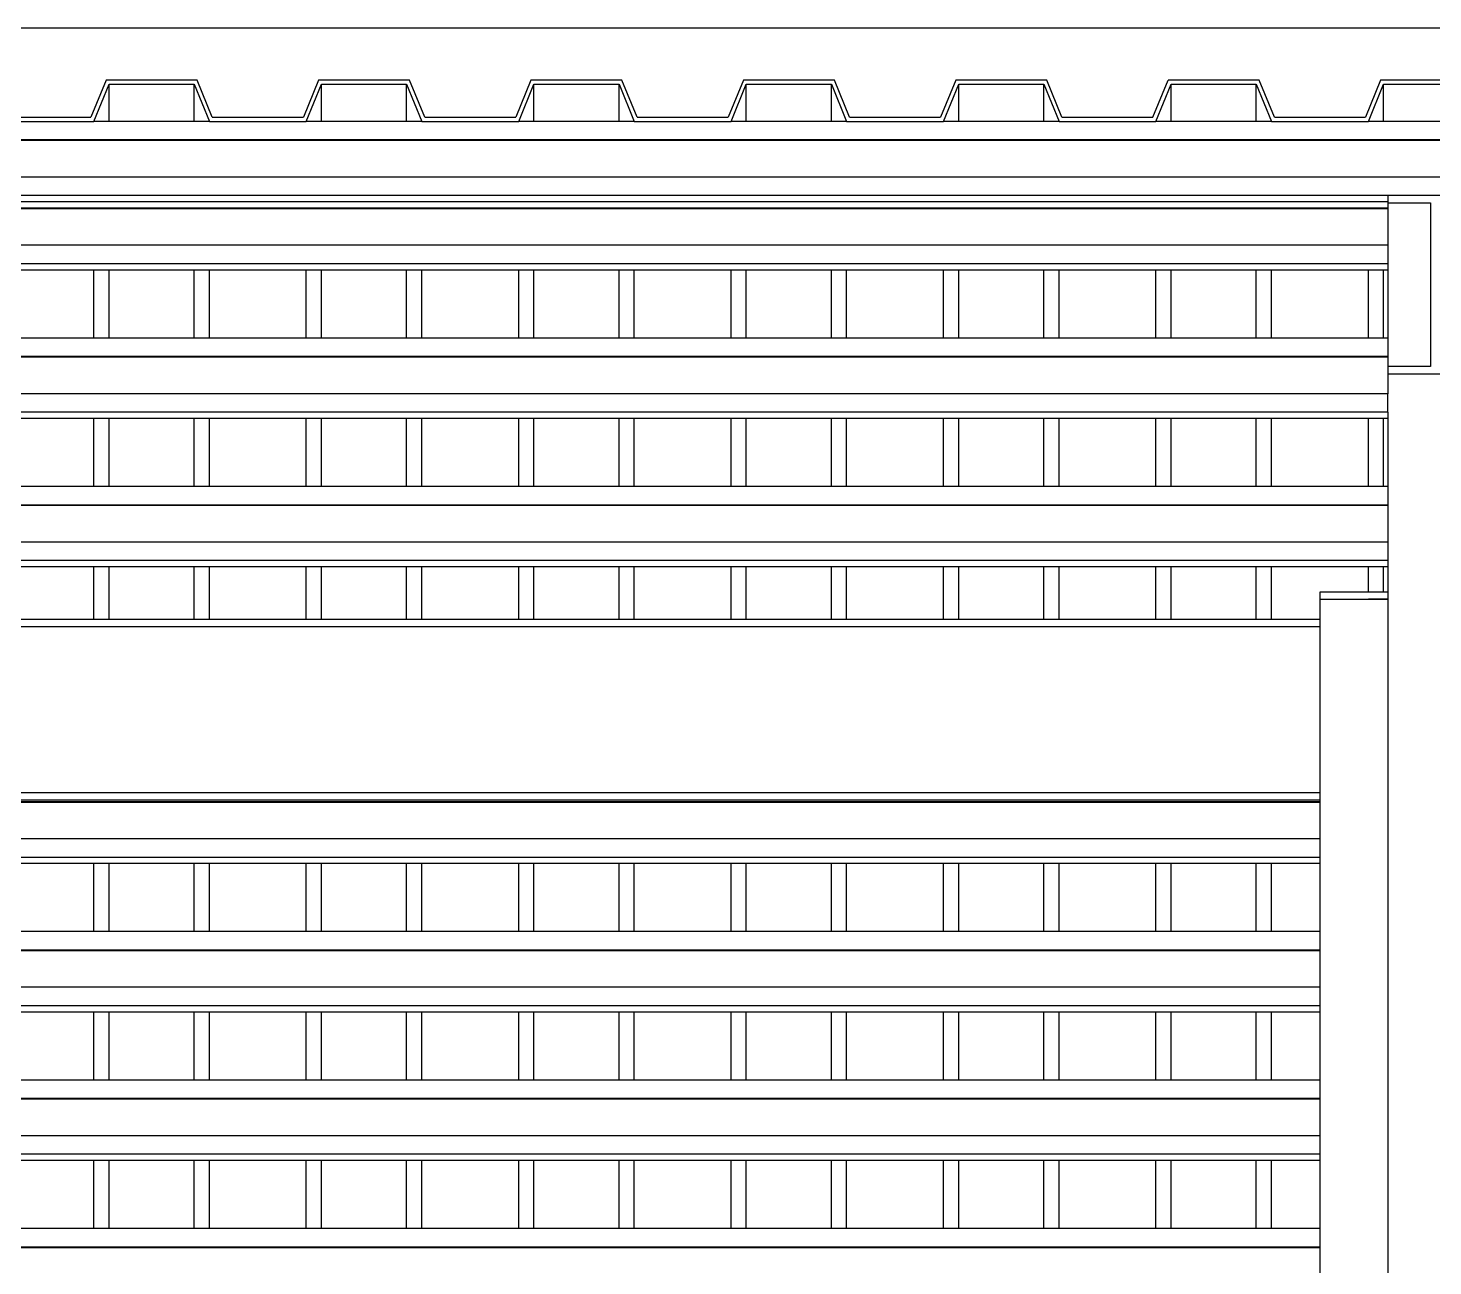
# Model space of a CAD drawing. Extents: x -49.7 to 49.7, y -10.2 to 18.8.
# Drawn here: x 17.535 to 19.403, y 13.349 to 14.994 of the extents above; entities that cross this region are included whole.
import ezdxf

# ---------------------------------------------------------------- set-up
doc = ezdxf.new("R2010")
doc.units = 0
doc.layers.get('0').update_dxf_attribs({"linetype": 'CONTINUOUS'})

msp = doc.modelspace()

# ---------------------------------------------------------------- linework, layer by layer
for p, q in [((19.4647, 14.9941), (16.7717, 14.9941)), ((17.6391, 14.925), (17.6189, 14.8757)), ((17.7601, 14.925), (17.6391, 14.925)), ((17.7803, 14.8757), (17.7601, 14.925)), ((17.9215, 14.925), (17.9014, 14.8757)), ((18.0426, 14.925), (17.9215, 14.925)), ((18.0627, 14.8757), (18.0426, 14.925)), ((18.2039, 14.925), (18.1838, 14.8757)), ((18.325, 14.925), (18.2039, 14.925)), ((18.3451, 14.8757), (18.325, 14.925)), ((18.4864, 14.925), (18.4662, 14.8757)), ((18.6074, 14.925), (18.4864, 14.925)), ((18.6276, 14.8757), (18.6074, 14.925)), ((18.7688, 14.925), (18.7486, 14.8757)), ((18.8898, 14.925), (18.7688, 14.925)), ((18.91, 14.8757), (18.8898, 14.925)), ((19.031, 14.8757), (19.0512, 14.925)), ((19.1722, 14.925), (19.0512, 14.925)), ((19.1924, 14.8757), (19.1722, 14.925)), ((19.3336, 14.925), (19.3134, 14.8757)), ((19.4546, 14.925), (19.3336, 14.925)), ((17.6228, 14.8701), (17.643, 14.9194)), ((17.643, 14.9194), (17.7562, 14.9194)), ((17.643, 14.8701), (17.643, 14.9194)), ((17.7562, 14.9194), (17.7764, 14.8701)), ((17.7562, 14.8701), (17.7562, 14.9194)), ((17.9053, 14.8701), (17.9254, 14.9194)), ((17.9254, 14.9194), (18.0386, 14.9194)), ((17.9254, 14.8701), (17.9254, 14.9194)), ((18.0386, 14.8701), (18.0386, 14.9194)), ((18.0386, 14.9194), (18.0588, 14.8701)), ((18.1877, 14.8701), (18.2078, 14.9194)), ((18.2078, 14.9194), (18.3211, 14.9194)), ((18.2078, 14.8701), (18.2078, 14.9194)), ((18.3211, 14.8701), (18.3211, 14.9194)), ((18.3211, 14.9194), (18.3412, 14.8701)), ((18.4701, 14.8701), (18.4903, 14.9194)), ((18.4903, 14.8701), (18.4903, 14.9194)), ((18.4903, 14.9194), (18.6035, 14.9194)), ((18.6035, 14.9194), (18.6236, 14.8701)), ((18.6035, 14.8701), (18.6035, 14.9194)), ((18.7525, 14.8701), (18.7727, 14.9194)), ((18.7727, 14.9194), (18.8859, 14.9194)), ((18.7727, 14.8701), (18.7727, 14.9194)), ((18.8859, 14.8701), (18.8859, 14.9194)), ((18.8859, 14.9194), (18.9061, 14.8701)), ((19.0349, 14.8701), (19.0551, 14.9194)), ((19.0551, 14.9194), (19.1683, 14.9194)), ((19.0551, 14.8701), (19.0551, 14.9194)), ((19.1683, 14.8701), (19.1683, 14.9194)), ((19.1683, 14.9194), (19.1885, 14.8701)), ((19.3173, 14.8701), (19.3375, 14.9194)), ((19.3375, 14.9194), (19.4507, 14.9194)), ((19.3375, 14.8701), (19.3375, 14.9194)), ((17.494, 14.8701), (17.6228, 14.8701)), ((17.4979, 14.8757), (17.6189, 14.8757)), ((17.643, 14.8701), (17.6228, 14.8701)), ((17.7562, 14.8701), (17.643, 14.8701)), ((17.7764, 14.8701), (17.7562, 14.8701)), ((17.7764, 14.8701), (17.9053, 14.8701)), ((17.7803, 14.8757), (17.9014, 14.8757)), ((17.9254, 14.8701), (17.9053, 14.8701)), ((18.0386, 14.8701), (17.9254, 14.8701)), ((18.0588, 14.8701), (18.0386, 14.8701)), ((18.0588, 14.8701), (18.1877, 14.8701)), ((18.0627, 14.8757), (18.1838, 14.8757)), ((18.2078, 14.8701), (18.1877, 14.8701)), ((18.3211, 14.8701), (18.2078, 14.8701)), ((18.3412, 14.8701), (18.3211, 14.8701)), ((18.3412, 14.8701), (18.4701, 14.8701)), ((18.3451, 14.8757), (18.4662, 14.8757)), ((18.4903, 14.8701), (18.4701, 14.8701)), ((18.6035, 14.8701), (18.4903, 14.8701)), ((18.6236, 14.8701), (18.6035, 14.8701)), ((18.6236, 14.8701), (18.7525, 14.8701)), ((18.6276, 14.8757), (18.7486, 14.8757)), ((18.7727, 14.8701), (18.7525, 14.8701)), ((18.8859, 14.8701), (18.7727, 14.8701)), ((18.9061, 14.8701), (18.8859, 14.8701)), ((18.9061, 14.8701), (19.0349, 14.8701)), ((18.91, 14.8757), (19.031, 14.8757)), ((19.0551, 14.8701), (19.0349, 14.8701)), ((19.1683, 14.8701), (19.0551, 14.8701)), ((19.1885, 14.8701), (19.1683, 14.8701)), ((19.1885, 14.8701), (19.3173, 14.8701)), ((19.1924, 14.8757), (19.3134, 14.8757)), ((19.3375, 14.8701), (19.3173, 14.8701)), ((19.4507, 14.8701), (19.3375, 14.8701)), ((22.1577, 14.8454), (7.6775, 14.8454)), ((22.1577, 14.8446), (7.6775, 14.8446)), ((22.1577, 14.7961), (7.6775, 14.7961)), ((19.3431, 14.7714), (15.7131, 14.7714)), ((19.3431, 14.7632), (15.7131, 14.7632)), ((19.4631, 14.7714), (19.3431, 14.7714)), ((19.3431, 14.7714), (19.3431, 14.7632)), ((19.3431, 14.7632), (19.3431, 14.7618)), ((19.3431, 14.7618), (19.4, 14.7618)), ((19.3431, 14.7618), (19.3431, 14.7547)), ((19.4, 14.7618), (19.4, 14.5444)), ((19.3431, 14.7547), (15.7131, 14.7547)), ((19.3431, 14.7539), (15.7131, 14.7539)), ((19.3431, 14.7547), (19.3431, 14.7539)), ((19.3431, 14.7539), (19.3431, 14.7054)), ((19.3431, 14.7054), (15.7131, 14.7054)), ((19.3431, 14.7054), (19.3431, 14.6807)), ((19.3431, 14.6807), (15.7131, 14.6807)), ((19.3431, 14.6807), (19.3431, 14.6725)), ((17.6228, 14.6725), (17.494, 14.6725)), ((17.6228, 14.5821), (17.6228, 14.6725)), ((17.643, 14.6725), (17.6228, 14.6725)), ((17.643, 14.5821), (17.643, 14.6725)), ((17.7562, 14.6725), (17.643, 14.6725)), ((17.7562, 14.5821), (17.7562, 14.6725)), ((17.7764, 14.6725), (17.7562, 14.6725)), ((17.7764, 14.5821), (17.7764, 14.6725)), ((17.9053, 14.6725), (17.7764, 14.6725)), ((17.9053, 14.5821), (17.9053, 14.6725)), ((17.9254, 14.6725), (17.9053, 14.6725)), ((17.9254, 14.5821), (17.9254, 14.6725)), ((18.0386, 14.6725), (17.9254, 14.6725)), ((18.0386, 14.5821), (18.0386, 14.6725)), ((18.0588, 14.6725), (18.0386, 14.6725)), ((18.0588, 14.5821), (18.0588, 14.6725)), ((18.1877, 14.6725), (18.0588, 14.6725)), ((18.1877, 14.5821), (18.1877, 14.6725)), ((18.2078, 14.6725), (18.1877, 14.6725)), ((18.2078, 14.5821), (18.2078, 14.6725)), ((18.3211, 14.6725), (18.2078, 14.6725)), ((18.3211, 14.5821), (18.3211, 14.6725)), ((18.3412, 14.6725), (18.3211, 14.6725)), ((18.3412, 14.5821), (18.3412, 14.6725)), ((18.4701, 14.6725), (18.3412, 14.6725)), ((18.4701, 14.5821), (18.4701, 14.6725)), ((18.4903, 14.6725), (18.4701, 14.6725)), ((18.4903, 14.5821), (18.4903, 14.6725)), ((18.6035, 14.6725), (18.4903, 14.6725)), ((18.6035, 14.5821), (18.6035, 14.6725)), ((18.6236, 14.6725), (18.6035, 14.6725)), ((18.6236, 14.5821), (18.6236, 14.6725)), ((18.7525, 14.6725), (18.6236, 14.6725)), ((18.7525, 14.5821), (18.7525, 14.6725)), ((18.7727, 14.6725), (18.7525, 14.6725)), ((18.7727, 14.5821), (18.7727, 14.6725)), ((18.8859, 14.6725), (18.7727, 14.6725)), ((18.8859, 14.5821), (18.8859, 14.6725)), ((18.9061, 14.6725), (18.8859, 14.6725)), ((18.9061, 14.5821), (18.9061, 14.6725)), ((19.0349, 14.6725), (18.9061, 14.6725)), ((19.0349, 14.5821), (19.0349, 14.6725)), ((19.0551, 14.6725), (19.0349, 14.6725)), ((19.0551, 14.5821), (19.0551, 14.6725)), ((19.1683, 14.6725), (19.0551, 14.6725)), ((19.1683, 14.5821), (19.1683, 14.6725)), ((19.1885, 14.6725), (19.1683, 14.6725)), ((19.1885, 14.5821), (19.1885, 14.6725)), ((19.3173, 14.6725), (19.1885, 14.6725)), ((19.3173, 14.5821), (19.3173, 14.6725)), ((19.3375, 14.6725), (19.3173, 14.6725)), ((19.3375, 14.5821), (19.3375, 14.6725)), ((19.3431, 14.6725), (19.3375, 14.6725)), ((19.3431, 14.6725), (19.3431, 14.5821)), ((17.6228, 14.5821), (17.494, 14.5821)), ((17.643, 14.5821), (17.6228, 14.5821)), ((17.7562, 14.5821), (17.643, 14.5821)), ((17.7764, 14.5821), (17.7562, 14.5821)), ((17.9053, 14.5821), (17.7764, 14.5821)), ((17.9254, 14.5821), (17.9053, 14.5821)), ((18.0386, 14.5821), (17.9254, 14.5821)), ((18.0588, 14.5821), (18.0386, 14.5821)), ((18.1877, 14.5821), (18.0588, 14.5821)), ((18.2078, 14.5821), (18.1877, 14.5821)), ((18.3211, 14.5821), (18.2078, 14.5821)), ((18.3412, 14.5821), (18.3211, 14.5821)), ((18.4701, 14.5821), (18.3412, 14.5821)), ((18.4903, 14.5821), (18.4701, 14.5821)), ((18.6035, 14.5821), (18.4903, 14.5821)), ((18.6236, 14.5821), (18.6035, 14.5821)), ((18.7525, 14.5821), (18.6236, 14.5821)), ((18.7727, 14.5821), (18.7525, 14.5821)), ((18.8859, 14.5821), (18.7727, 14.5821)), ((18.9061, 14.5821), (18.8859, 14.5821)), ((19.0349, 14.5821), (18.9061, 14.5821)), ((19.0551, 14.5821), (19.0349, 14.5821)), ((19.1683, 14.5821), (19.0551, 14.5821)), ((19.1885, 14.5821), (19.1683, 14.5821)), ((19.3173, 14.5821), (19.1885, 14.5821)), ((19.3375, 14.5821), (19.3173, 14.5821)), ((19.3431, 14.5821), (19.3375, 14.5821)), ((19.3431, 14.5821), (19.3431, 14.5574)), ((19.3431, 14.5574), (15.7131, 14.5574)), ((19.3431, 14.5566), (15.7131, 14.5566)), ((19.3431, 14.5574), (19.3431, 14.5566)), ((19.3431, 14.5566), (19.3431, 14.5444)), ((19.3431, 14.5444), (19.3431, 14.5347)), ((19.4, 14.5444), (19.3431, 14.5444)), ((19.3431, 14.5347), (19.4631, 14.5347)), ((19.3431, 14.5347), (19.3431, 14.5081)), ((19.3431, 14.5081), (15.7131, 14.5081)), ((19.3431, 14.4834), (19.3431, 14.5081)), ((19.3431, 14.4834), (15.7131, 14.4834)), ((17.6228, 14.4752), (17.494, 14.4752)), ((17.6228, 14.3848), (17.6228, 14.4752)), ((17.643, 14.4752), (17.6228, 14.4752)), ((17.643, 14.3848), (17.643, 14.4752)), ((17.7562, 14.4752), (17.643, 14.4752)), ((17.7562, 14.3848), (17.7562, 14.4752)), ((17.7764, 14.4752), (17.7562, 14.4752)), ((17.7764, 14.3848), (17.7764, 14.4752)), ((17.9053, 14.4752), (17.7764, 14.4752)), ((17.9053, 14.3848), (17.9053, 14.4752)), ((17.9254, 14.4752), (17.9053, 14.4752)), ((17.9254, 14.3848), (17.9254, 14.4752)), ((18.0386, 14.4752), (17.9254, 14.4752)), ((18.0386, 14.3848), (18.0386, 14.4752)), ((18.0588, 14.4752), (18.0386, 14.4752)), ((18.0588, 14.3848), (18.0588, 14.4752)), ((18.1877, 14.4752), (18.0588, 14.4752)), ((18.1877, 14.3848), (18.1877, 14.4752)), ((18.2078, 14.4752), (18.1877, 14.4752)), ((18.2078, 14.3848), (18.2078, 14.4752)), ((18.3211, 14.4752), (18.2078, 14.4752)), ((18.3211, 14.3848), (18.3211, 14.4752)), ((18.3412, 14.4752), (18.3211, 14.4752)), ((18.3412, 14.3848), (18.3412, 14.4752)), ((18.4701, 14.4752), (18.3412, 14.4752)), ((18.4701, 14.3848), (18.4701, 14.4752)), ((18.4903, 14.4752), (18.4701, 14.4752)), ((18.4903, 14.3848), (18.4903, 14.4752)), ((18.6035, 14.4752), (18.4903, 14.4752)), ((18.6035, 14.3848), (18.6035, 14.4752)), ((18.6236, 14.4752), (18.6035, 14.4752)), ((18.6236, 14.3848), (18.6236, 14.4752)), ((18.7525, 14.4752), (18.6236, 14.4752)), ((18.7525, 14.3848), (18.7525, 14.4752)), ((18.7727, 14.4752), (18.7525, 14.4752)), ((18.7727, 14.3848), (18.7727, 14.4752)), ((18.8859, 14.4752), (18.7727, 14.4752)), ((18.8859, 14.3848), (18.8859, 14.4752)), ((18.9061, 14.4752), (18.8859, 14.4752)), ((18.9061, 14.3848), (18.9061, 14.4752)), ((19.0349, 14.4752), (18.9061, 14.4752)), ((19.0349, 14.3848), (19.0349, 14.4752)), ((19.0551, 14.4752), (19.0349, 14.4752)), ((19.0551, 14.3848), (19.0551, 14.4752)), ((19.1683, 14.4752), (19.0551, 14.4752)), ((19.1683, 14.3848), (19.1683, 14.4752)), ((19.1885, 14.4752), (19.1683, 14.4752)), ((19.1885, 14.3848), (19.1885, 14.4752)), ((19.3173, 14.4752), (19.1885, 14.4752)), ((19.3173, 14.3848), (19.3173, 14.4752)), ((19.3375, 14.4752), (19.3173, 14.4752)), ((19.3375, 14.3848), (19.3375, 14.4752)), ((19.3431, 14.4752), (19.3375, 14.4752)), ((19.3431, 14.4834), (19.3431, 14.4752)), ((19.3431, 14.4752), (19.3431, 14.3848)), ((17.6228, 14.3848), (17.494, 14.3848)), ((17.643, 14.3848), (17.6228, 14.3848)), ((17.7562, 14.3848), (17.643, 14.3848)), ((17.7764, 14.3848), (17.7562, 14.3848)), ((17.9053, 14.3848), (17.7764, 14.3848)), ((17.9254, 14.3848), (17.9053, 14.3848)), ((18.0386, 14.3848), (17.9254, 14.3848)), ((18.0588, 14.3848), (18.0386, 14.3848)), ((18.1877, 14.3848), (18.0588, 14.3848)), ((18.2078, 14.3848), (18.1877, 14.3848)), ((18.3211, 14.3848), (18.2078, 14.3848)), ((18.3412, 14.3848), (18.3211, 14.3848)), ((18.4701, 14.3848), (18.3412, 14.3848)), ((18.4903, 14.3848), (18.4701, 14.3848)), ((18.6035, 14.3848), (18.4903, 14.3848)), ((18.6236, 14.3848), (18.6035, 14.3848)), ((18.7525, 14.3848), (18.6236, 14.3848)), ((18.7727, 14.3848), (18.7525, 14.3848)), ((18.8859, 14.3848), (18.7727, 14.3848)), ((18.9061, 14.3848), (18.8859, 14.3848)), ((19.0349, 14.3848), (18.9061, 14.3848)), ((19.0551, 14.3848), (19.0349, 14.3848)), ((19.1683, 14.3848), (19.0551, 14.3848)), ((19.1885, 14.3848), (19.1683, 14.3848)), ((19.3173, 14.3848), (19.1885, 14.3848)), ((19.3375, 14.3848), (19.3173, 14.3848)), ((19.3431, 14.3848), (19.3375, 14.3848)), ((19.3431, 14.3848), (19.3431, 14.3601)), ((19.3431, 14.3601), (15.7131, 14.3601)), ((19.3431, 14.3593), (15.7131, 14.3593)), ((19.3431, 14.3601), (19.3431, 14.3593)), ((19.3431, 14.3593), (19.3431, 14.3108)), ((19.3431, 14.3108), (15.7131, 14.3108)), ((19.3431, 14.3108), (19.3431, 14.2862)), ((19.3431, 14.2862), (15.7131, 14.2862)), ((17.6228, 14.2779), (17.494, 14.2779)), ((17.6228, 14.2083), (17.6228, 14.2779)), ((17.643, 14.2779), (17.6228, 14.2779)), ((17.643, 14.2083), (17.643, 14.2779)), ((17.7562, 14.2779), (17.643, 14.2779)), ((17.7562, 14.2083), (17.7562, 14.2779)), ((17.7764, 14.2779), (17.7562, 14.2779)), ((17.7764, 14.2083), (17.7764, 14.2779)), ((17.9053, 14.2779), (17.7764, 14.2779)), ((17.9053, 14.2083), (17.9053, 14.2779)), ((17.9254, 14.2779), (17.9053, 14.2779)), ((17.9254, 14.2083), (17.9254, 14.2779)), ((18.0386, 14.2779), (17.9254, 14.2779)), ((18.0386, 14.2083), (18.0386, 14.2779)), ((18.0588, 14.2779), (18.0386, 14.2779)), ((18.0588, 14.2083), (18.0588, 14.2779)), ((18.1877, 14.2779), (18.0588, 14.2779)), ((18.1877, 14.2083), (18.1877, 14.2779)), ((18.2078, 14.2779), (18.1877, 14.2779)), ((18.2078, 14.2083), (18.2078, 14.2779)), ((18.3211, 14.2779), (18.2078, 14.2779)), ((18.3211, 14.2083), (18.3211, 14.2779)), ((18.3412, 14.2779), (18.3211, 14.2779)), ((18.3412, 14.2083), (18.3412, 14.2779)), ((18.4701, 14.2779), (18.3412, 14.2779)), ((18.4701, 14.2083), (18.4701, 14.2779)), ((18.4903, 14.2779), (18.4701, 14.2779)), ((18.4903, 14.2083), (18.4903, 14.2779)), ((18.6035, 14.2779), (18.4903, 14.2779)), ((18.6035, 14.2083), (18.6035, 14.2779)), ((18.6236, 14.2779), (18.6035, 14.2779)), ((18.6236, 14.2083), (18.6236, 14.2779)), ((18.7525, 14.2779), (18.6236, 14.2779)), ((18.7525, 14.2083), (18.7525, 14.2779)), ((18.7727, 14.2779), (18.7525, 14.2779)), ((18.7727, 14.2083), (18.7727, 14.2779)), ((18.8859, 14.2779), (18.7727, 14.2779)), ((18.8859, 14.2083), (18.8859, 14.2779)), ((18.9061, 14.2779), (18.8859, 14.2779)), ((18.9061, 14.2083), (18.9061, 14.2779)), ((19.0349, 14.2779), (18.9061, 14.2779)), ((19.0349, 14.2083), (19.0349, 14.2779)), ((19.0551, 14.2779), (19.0349, 14.2779)), ((19.0551, 14.2083), (19.0551, 14.2779)), ((19.1683, 14.2779), (19.0551, 14.2779)), ((19.1683, 14.2083), (19.1683, 14.2779)), ((19.1885, 14.2779), (19.1683, 14.2779)), ((19.1885, 14.2083), (19.1885, 14.2779)), ((19.3173, 14.2779), (19.1885, 14.2779)), ((19.3173, 14.2449), (19.3173, 14.2779)), ((19.3375, 14.2779), (19.3173, 14.2779)), ((19.3375, 14.2449), (19.3375, 14.2779)), ((19.3431, 14.2779), (19.3375, 14.2779)), ((19.3431, 14.2862), (19.3431, 14.2779)), ((19.3431, 14.2779), (19.3431, 14.2449)), ((19.2531, 14.235), (19.2531, 14.2449)), ((19.2531, 14.2449), (19.3173, 14.2449)), ((19.2531, 14.2349), (19.2531, 14.235)), ((19.2531, 14.235), (19.3173, 14.235)), ((19.2531, 14.2083), (19.2531, 14.2349)), ((19.2531, 14.2349), (19.3173, 14.2349)), ((19.3173, 14.2449), (19.3375, 14.2449)), ((19.3173, 14.2349), (19.3173, 14.235)), ((19.3173, 14.235), (19.3375, 14.235)), ((19.3375, 14.2349), (19.3173, 14.2349)), ((19.3375, 14.2449), (19.3431, 14.2449)), ((19.3375, 14.2349), (19.3375, 14.235)), ((19.3375, 14.235), (19.3431, 14.235)), ((19.3431, 14.2349), (19.3375, 14.2349)), ((19.3431, 14.2449), (19.3431, 14.235)), ((19.3431, 14.235), (19.3431, 14.2349)), ((19.3431, 14.2349), (19.3431, 8.2963)), ((15.7131, 14.1985), (19.2531, 14.1985)), ((17.494, 14.2083), (17.6228, 14.2083)), ((17.6228, 14.2083), (17.643, 14.2083)), ((17.643, 14.2083), (17.7562, 14.2083)), ((17.7562, 14.2083), (17.7764, 14.2083)), ((17.7764, 14.2083), (17.9053, 14.2083)), ((17.9053, 14.2083), (17.9254, 14.2083)), ((17.9254, 14.2083), (18.0386, 14.2083)), ((18.0386, 14.2083), (18.0588, 14.2083)), ((18.0588, 14.2083), (18.1877, 14.2083)), ((18.1877, 14.2083), (18.2078, 14.2083)), ((18.2078, 14.2083), (18.3211, 14.2083)), ((18.3211, 14.2083), (18.3412, 14.2083)), ((18.3412, 14.2083), (18.4701, 14.2083)), ((18.4701, 14.2083), (18.4903, 14.2083)), ((18.4903, 14.2083), (18.6035, 14.2083)), ((18.6035, 14.2083), (18.6236, 14.2083)), ((18.6236, 14.2083), (18.7525, 14.2083)), ((18.7525, 14.2083), (18.7727, 14.2083)), ((18.7727, 14.2083), (18.8859, 14.2083)), ((18.8859, 14.2083), (18.9061, 14.2083)), ((18.9061, 14.2083), (19.0349, 14.2083)), ((19.0349, 14.2083), (19.0551, 14.2083)), ((19.0551, 14.2083), (19.1683, 14.2083)), ((19.1683, 14.2083), (19.1885, 14.2083)), ((19.1885, 14.2083), (19.2531, 14.2083)), ((19.2531, 14.1985), (19.2531, 14.2083)), ((19.2531, 13.9781), (19.2531, 14.1985)), ((15.7131, 13.9781), (19.2531, 13.9781)), ((19.2531, 13.9683), (19.2531, 13.9781)), ((15.7131, 13.9683), (19.2531, 13.9683)), ((19.2531, 13.9656), (15.7131, 13.9656)), ((19.2531, 13.9648), (15.7131, 13.9648)), ((19.2531, 13.9656), (19.2531, 13.9683)), ((19.2531, 13.9648), (19.2531, 13.9656)), ((19.2531, 13.9163), (19.2531, 13.9648)), ((19.2531, 13.9163), (15.7131, 13.9163)), ((19.2531, 13.8916), (19.2531, 13.9163)), ((19.2531, 13.8916), (15.7131, 13.8916)), ((17.6228, 13.8834), (17.494, 13.8834)), ((17.6228, 13.793), (17.6228, 13.8834)), ((17.643, 13.8834), (17.6228, 13.8834)), ((17.643, 13.793), (17.643, 13.8834)), ((17.7562, 13.8834), (17.643, 13.8834)), ((17.7562, 13.793), (17.7562, 13.8834)), ((17.7764, 13.8834), (17.7562, 13.8834)), ((17.7764, 13.793), (17.7764, 13.8834)), ((17.9053, 13.8834), (17.7764, 13.8834)), ((17.9053, 13.793), (17.9053, 13.8834)), ((17.9254, 13.8834), (17.9053, 13.8834)), ((17.9254, 13.793), (17.9254, 13.8834)), ((18.0386, 13.8834), (17.9254, 13.8834)), ((18.0386, 13.793), (18.0386, 13.8834)), ((18.0588, 13.8834), (18.0386, 13.8834)), ((18.0588, 13.793), (18.0588, 13.8834)), ((18.1877, 13.8834), (18.0588, 13.8834)), ((18.1877, 13.793), (18.1877, 13.8834)), ((18.2078, 13.8834), (18.1877, 13.8834)), ((18.2078, 13.793), (18.2078, 13.8834)), ((18.3211, 13.8834), (18.2078, 13.8834)), ((18.3211, 13.793), (18.3211, 13.8834)), ((18.3412, 13.8834), (18.3211, 13.8834)), ((18.3412, 13.793), (18.3412, 13.8834)), ((18.4701, 13.8834), (18.3412, 13.8834)), ((18.4701, 13.793), (18.4701, 13.8834)), ((18.4903, 13.8834), (18.4701, 13.8834)), ((18.4903, 13.793), (18.4903, 13.8834)), ((18.6035, 13.8834), (18.4903, 13.8834)), ((18.6035, 13.793), (18.6035, 13.8834)), ((18.6236, 13.8834), (18.6035, 13.8834)), ((18.6236, 13.793), (18.6236, 13.8834)), ((18.7525, 13.8834), (18.6236, 13.8834)), ((18.7525, 13.793), (18.7525, 13.8834)), ((18.7727, 13.8834), (18.7525, 13.8834)), ((18.7727, 13.793), (18.7727, 13.8834)), ((18.8859, 13.8834), (18.7727, 13.8834)), ((18.8859, 13.793), (18.8859, 13.8834)), ((18.9061, 13.8834), (18.8859, 13.8834)), ((18.9061, 13.793), (18.9061, 13.8834)), ((19.0349, 13.8834), (18.9061, 13.8834)), ((19.0349, 13.793), (19.0349, 13.8834)), ((19.0551, 13.8834), (19.0349, 13.8834)), ((19.0551, 13.793), (19.0551, 13.8834)), ((19.1683, 13.8834), (19.0551, 13.8834)), ((19.1683, 13.793), (19.1683, 13.8834)), ((19.1885, 13.8834), (19.1683, 13.8834)), ((19.1885, 13.793), (19.1885, 13.8834)), ((19.2531, 13.8834), (19.1885, 13.8834)), ((19.2531, 13.8834), (19.2531, 13.8916)), ((19.2531, 13.793), (19.2531, 13.8834)), ((17.6228, 13.793), (17.494, 13.793)), ((17.643, 13.793), (17.6228, 13.793)), ((17.7562, 13.793), (17.643, 13.793)), ((17.7764, 13.793), (17.7562, 13.793)), ((17.9053, 13.793), (17.7764, 13.793)), ((17.9254, 13.793), (17.9053, 13.793)), ((18.0386, 13.793), (17.9254, 13.793)), ((18.0588, 13.793), (18.0386, 13.793)), ((18.1877, 13.793), (18.0588, 13.793)), ((18.2078, 13.793), (18.1877, 13.793)), ((18.3211, 13.793), (18.2078, 13.793)), ((18.3412, 13.793), (18.3211, 13.793)), ((18.4701, 13.793), (18.3412, 13.793)), ((18.4903, 13.793), (18.4701, 13.793)), ((18.6035, 13.793), (18.4903, 13.793)), ((18.6236, 13.793), (18.6035, 13.793)), ((18.7525, 13.793), (18.6236, 13.793)), ((18.7727, 13.793), (18.7525, 13.793)), ((18.8859, 13.793), (18.7727, 13.793)), ((18.9061, 13.793), (18.8859, 13.793)), ((19.0349, 13.793), (18.9061, 13.793)), ((19.0551, 13.793), (19.0349, 13.793)), ((19.1683, 13.793), (19.0551, 13.793)), ((19.1885, 13.793), (19.1683, 13.793)), ((19.2531, 13.793), (19.1885, 13.793)), ((19.2531, 13.7683), (19.2531, 13.793)), ((19.2531, 13.7683), (15.7131, 13.7683)), ((19.2531, 13.7675), (15.7131, 13.7675)), ((19.2531, 13.7675), (19.2531, 13.7683)), ((19.2531, 13.719), (19.2531, 13.7675)), ((19.2531, 13.719), (15.7131, 13.719)), ((19.2531, 13.6943), (19.2531, 13.719)), ((19.2531, 13.6943), (15.7131, 13.6943)), ((19.2531, 13.6861), (19.2531, 13.6943)), ((17.6228, 13.6861), (17.494, 13.6861)), ((17.6228, 13.5957), (17.6228, 13.6861)), ((17.643, 13.6861), (17.6228, 13.6861)), ((17.643, 13.5957), (17.643, 13.6861)), ((17.7562, 13.6861), (17.643, 13.6861)), ((17.7562, 13.5957), (17.7562, 13.6861)), ((17.7764, 13.6861), (17.7562, 13.6861)), ((17.7764, 13.5957), (17.7764, 13.6861)), ((17.9053, 13.6861), (17.7764, 13.6861)), ((17.9053, 13.5957), (17.9053, 13.6861)), ((17.9254, 13.6861), (17.9053, 13.6861)), ((17.9254, 13.5957), (17.9254, 13.6861)), ((18.0386, 13.6861), (17.9254, 13.6861)), ((18.0386, 13.5957), (18.0386, 13.6861)), ((18.0588, 13.6861), (18.0386, 13.6861)), ((18.0588, 13.5957), (18.0588, 13.6861)), ((18.1877, 13.6861), (18.0588, 13.6861)), ((18.1877, 13.5957), (18.1877, 13.6861)), ((18.2078, 13.6861), (18.1877, 13.6861)), ((18.2078, 13.5957), (18.2078, 13.6861)), ((18.3211, 13.6861), (18.2078, 13.6861)), ((18.3211, 13.5957), (18.3211, 13.6861)), ((18.3412, 13.6861), (18.3211, 13.6861)), ((18.3412, 13.5957), (18.3412, 13.6861)), ((18.4701, 13.6861), (18.3412, 13.6861)), ((18.4701, 13.5957), (18.4701, 13.6861)), ((18.4903, 13.6861), (18.4701, 13.6861)), ((18.4903, 13.5957), (18.4903, 13.6861)), ((18.6035, 13.6861), (18.4903, 13.6861)), ((18.6035, 13.5957), (18.6035, 13.6861)), ((18.6236, 13.6861), (18.6035, 13.6861)), ((18.6236, 13.5957), (18.6236, 13.6861)), ((18.7525, 13.6861), (18.6236, 13.6861)), ((18.7525, 13.5957), (18.7525, 13.6861)), ((18.7727, 13.6861), (18.7525, 13.6861)), ((18.7727, 13.5957), (18.7727, 13.6861)), ((18.8859, 13.6861), (18.7727, 13.6861)), ((18.8859, 13.5957), (18.8859, 13.6861)), ((18.9061, 13.6861), (18.8859, 13.6861)), ((18.9061, 13.5957), (18.9061, 13.6861)), ((19.0349, 13.6861), (18.9061, 13.6861)), ((19.0349, 13.5957), (19.0349, 13.6861)), ((19.0551, 13.6861), (19.0349, 13.6861)), ((19.0551, 13.5957), (19.0551, 13.6861)), ((19.1683, 13.6861), (19.0551, 13.6861)), ((19.1683, 13.5957), (19.1683, 13.6861)), ((19.1885, 13.6861), (19.1683, 13.6861)), ((19.1885, 13.5957), (19.1885, 13.6861)), ((19.2531, 13.6861), (19.1885, 13.6861)), ((19.2531, 13.5957), (19.2531, 13.6861)), ((17.6228, 13.5957), (17.494, 13.5957)), ((17.643, 13.5957), (17.6228, 13.5957)), ((17.7562, 13.5957), (17.643, 13.5957)), ((17.7764, 13.5957), (17.7562, 13.5957)), ((17.9053, 13.5957), (17.7764, 13.5957)), ((17.9254, 13.5957), (17.9053, 13.5957)), ((18.0386, 13.5957), (17.9254, 13.5957)), ((18.0588, 13.5957), (18.0386, 13.5957)), ((18.1877, 13.5957), (18.0588, 13.5957)), ((18.2078, 13.5957), (18.1877, 13.5957)), ((18.3211, 13.5957), (18.2078, 13.5957)), ((18.3412, 13.5957), (18.3211, 13.5957)), ((18.4701, 13.5957), (18.3412, 13.5957)), ((18.4903, 13.5957), (18.4701, 13.5957)), ((18.6035, 13.5957), (18.4903, 13.5957)), ((18.6236, 13.5957), (18.6035, 13.5957)), ((18.7525, 13.5957), (18.6236, 13.5957)), ((18.7727, 13.5957), (18.7525, 13.5957)), ((18.8859, 13.5957), (18.7727, 13.5957)), ((18.9061, 13.5957), (18.8859, 13.5957)), ((19.0349, 13.5957), (18.9061, 13.5957)), ((19.0551, 13.5957), (19.0349, 13.5957)), ((19.1683, 13.5957), (19.0551, 13.5957)), ((19.1885, 13.5957), (19.1683, 13.5957)), ((19.2531, 13.5957), (19.1885, 13.5957)), ((19.2531, 13.571), (19.2531, 13.5957)), ((19.2531, 13.571), (15.7131, 13.571)), ((19.2531, 13.5702), (15.7131, 13.5702)), ((19.2531, 13.5702), (19.2531, 13.571)), ((19.2531, 13.5217), (19.2531, 13.5702)), ((19.2531, 13.5217), (15.7131, 13.5217)), ((19.2531, 13.4971), (19.2531, 13.5217)), ((19.2531, 13.4971), (15.7131, 13.4971)), ((17.6228, 13.4888), (17.494, 13.4888)), ((17.6228, 13.3984), (17.6228, 13.4888)), ((17.643, 13.4888), (17.6228, 13.4888)), ((17.643, 13.3984), (17.643, 13.4888)), ((17.7562, 13.4888), (17.643, 13.4888)), ((17.7562, 13.3984), (17.7562, 13.4888)), ((17.7764, 13.4888), (17.7562, 13.4888)), ((17.7764, 13.3984), (17.7764, 13.4888)), ((17.9053, 13.4888), (17.7764, 13.4888)), ((17.9053, 13.3984), (17.9053, 13.4888)), ((17.9254, 13.4888), (17.9053, 13.4888)), ((17.9254, 13.3984), (17.9254, 13.4888)), ((18.0386, 13.4888), (17.9254, 13.4888)), ((18.0386, 13.3984), (18.0386, 13.4888)), ((18.0588, 13.4888), (18.0386, 13.4888)), ((18.0588, 13.3984), (18.0588, 13.4888)), ((18.1877, 13.4888), (18.0588, 13.4888)), ((18.1877, 13.3984), (18.1877, 13.4888)), ((18.2078, 13.4888), (18.1877, 13.4888)), ((18.2078, 13.3984), (18.2078, 13.4888)), ((18.3211, 13.4888), (18.2078, 13.4888)), ((18.3211, 13.3984), (18.3211, 13.4888)), ((18.3412, 13.4888), (18.3211, 13.4888)), ((18.3412, 13.3984), (18.3412, 13.4888)), ((18.4701, 13.4888), (18.3412, 13.4888)), ((18.4701, 13.3984), (18.4701, 13.4888)), ((18.4903, 13.4888), (18.4701, 13.4888)), ((18.4903, 13.3984), (18.4903, 13.4888)), ((18.6035, 13.4888), (18.4903, 13.4888)), ((18.6035, 13.3984), (18.6035, 13.4888)), ((18.6236, 13.4888), (18.6035, 13.4888)), ((18.6236, 13.3984), (18.6236, 13.4888)), ((18.7525, 13.4888), (18.6236, 13.4888)), ((18.7525, 13.3984), (18.7525, 13.4888)), ((18.7727, 13.4888), (18.7525, 13.4888)), ((18.7727, 13.3984), (18.7727, 13.4888)), ((18.8859, 13.4888), (18.7727, 13.4888)), ((18.8859, 13.3984), (18.8859, 13.4888)), ((18.9061, 13.4888), (18.8859, 13.4888)), ((18.9061, 13.3984), (18.9061, 13.4888)), ((19.0349, 13.4888), (18.9061, 13.4888)), ((19.0349, 13.3984), (19.0349, 13.4888)), ((19.0551, 13.4888), (19.0349, 13.4888)), ((19.0551, 13.3984), (19.0551, 13.4888)), ((19.1683, 13.4888), (19.0551, 13.4888)), ((19.1683, 13.3984), (19.1683, 13.4888)), ((19.1885, 13.4888), (19.1683, 13.4888)), ((19.1885, 13.3984), (19.1885, 13.4888)), ((19.2531, 13.4888), (19.1885, 13.4888)), ((19.2531, 13.4888), (19.2531, 13.4971)), ((19.2531, 13.3984), (19.2531, 13.4888)), ((17.6228, 13.3984), (17.494, 13.3984)), ((17.643, 13.3984), (17.6228, 13.3984)), ((17.7562, 13.3984), (17.643, 13.3984)), ((17.7764, 13.3984), (17.7562, 13.3984)), ((17.9053, 13.3984), (17.7764, 13.3984)), ((17.9254, 13.3984), (17.9053, 13.3984)), ((18.0386, 13.3984), (17.9254, 13.3984)), ((18.0588, 13.3984), (18.0386, 13.3984)), ((18.1877, 13.3984), (18.0588, 13.3984)), ((18.2078, 13.3984), (18.1877, 13.3984)), ((18.3211, 13.3984), (18.2078, 13.3984)), ((18.3412, 13.3984), (18.3211, 13.3984)), ((18.4701, 13.3984), (18.3412, 13.3984)), ((18.4903, 13.3984), (18.4701, 13.3984)), ((18.6035, 13.3984), (18.4903, 13.3984)), ((18.6236, 13.3984), (18.6035, 13.3984)), ((18.7525, 13.3984), (18.6236, 13.3984)), ((18.7727, 13.3984), (18.7525, 13.3984)), ((18.8859, 13.3984), (18.7727, 13.3984)), ((18.9061, 13.3984), (18.8859, 13.3984)), ((19.0349, 13.3984), (18.9061, 13.3984)), ((19.0551, 13.3984), (19.0349, 13.3984)), ((19.1683, 13.3984), (19.0551, 13.3984)), ((19.1885, 13.3984), (19.1683, 13.3984)), ((19.2531, 13.3984), (19.1885, 13.3984)), ((19.2531, 13.3738), (19.2531, 13.3984)), ((19.2531, 13.3738), (15.7131, 13.3738)), ((19.2531, 13.3729), (19.2531, 13.3738)), ((19.2531, 13.3729), (15.7131, 13.3729)), ((19.2531, 13.3244), (19.2531, 13.3729))]:
    msp.add_line(p, q)

doc.saveas('drawing.dxf')
